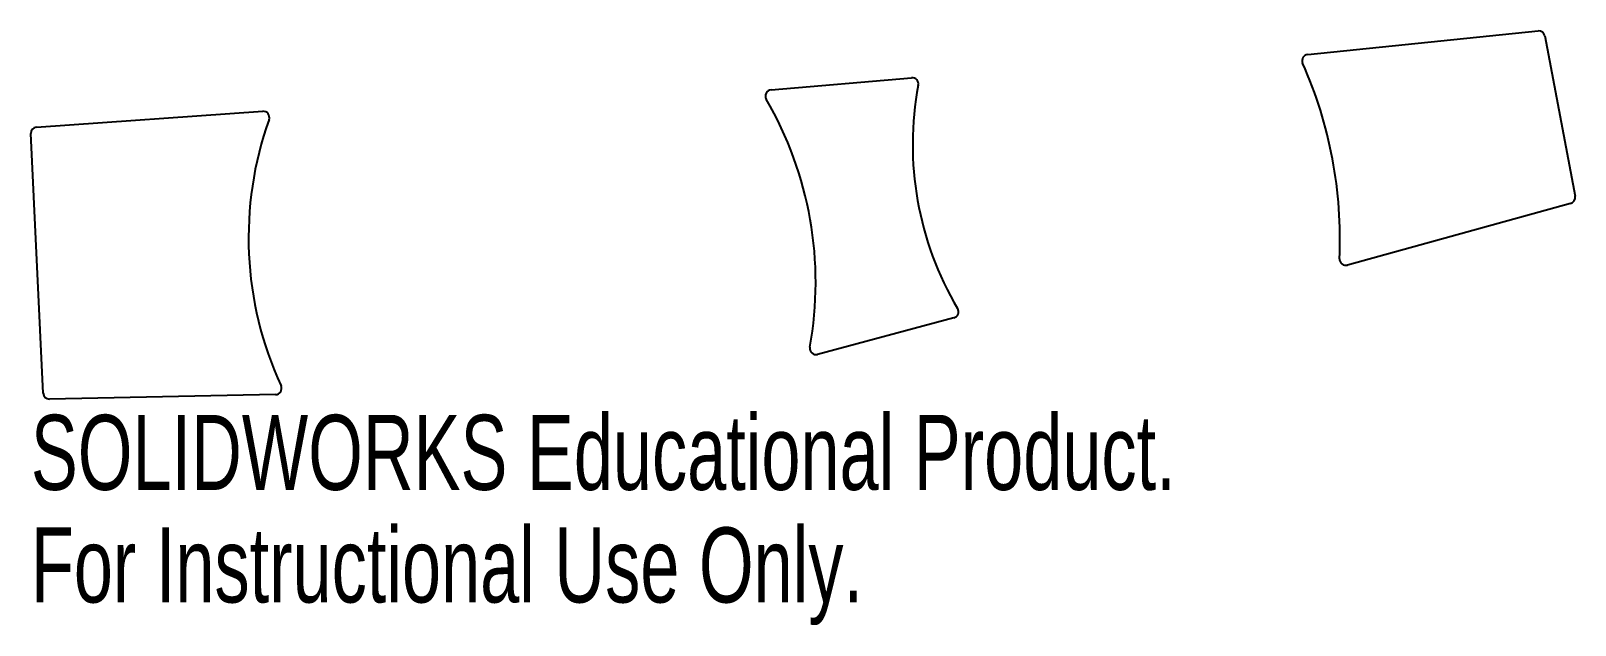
# Model space of a CAD drawing. Header units: millimetres. Extents: x -23 to 76.4, y -59.7 to -21.4.
import ezdxf

# ---------------------------------------------------------------- set-up
doc = ezdxf.new("R2010")
doc.units = ezdxf.units.MM
doc.styles.add('SLDTEXTSTYLE0', font='TXT', dxfattribs={"width": 0.7})

msp = doc.modelspace()

# ---------------------------------------------------------------- linework, layer by layer
at = {"color": 7, "linetype": 'Continuous', "lineweight": 25}
for p, q in [((59.226, -22.939), (74.054, -21.417)), ((74.488, -21.741), (76.432, -32.068)), ((24.683, -25.217), (33.733, -24.437)), ((-22.584, -27.617), (-8.034, -26.597)), ((-22.156, -44.744), (-22.956, -28.035)), ((76.146, -32.527), (61.779, -36.499)), ((36.456, -39.896), (27.683, -42.252)), ((-7.209, -44.842), (-21.749, -45.125))]:
    msp.add_line(p, q, dxfattribs=at)
for centre, radius, start, end in [((74.094, -21.815), 0.4, 10.66401, 95.85791), ((59.267, -23.337), 0.4, 95.85791, 203.91935), ((33.351, -34.831), 27.951, 357.40826, 23.91935), ((33.768, -24.835), 0.4, 349.29773, 94.92969), ((24.718, -25.616), 0.4, 94.92969, 210.20741), ((4.088, -37.626), 23.471, 349.76887, 30.20741), ((54.486, -28.751), 20.685, 169.29773, 210.6816), ((-8.006, -26.996), 0.4, 340.40744, 94.00775), ((-22.556, -28.016), 0.4, 94.00775, 182.73936), ((13.783, -34.752), 22.728, 160.40744, 204.77157), ((76.039, -32.142), 0.4, 285.45429, 10.66401), ((61.673, -36.113), 0.4, 177.40826, 285.45429), ((36.353, -39.51), 0.4, 285.03207, 30.6816), ((27.58, -41.866), 0.4, 169.76887, 285.03207), ((-7.217, -44.442), 0.4, 271.11526, 24.77157), ((-21.757, -44.725), 0.4, 182.73936, 271.11526)]:
    msp.add_arc(centre, radius, start, end, dxfattribs=at)

# ---------------------------------------------------------------- texts
at = {"color": 7, "linetype": 'Continuous', "char_height": 4.83362, "attachment_point": 1, "style": 'SLDTEXTSTYLE0'}
for s, insert in [('SOLIDWORKS Educational Product.', (-22.956, -46.145)), ('For Instructional Use Only.', (-22.956, -53.395))]:
    msp.add_mtext(s, dxfattribs=dict(at, insert=insert))

doc.saveas('drawing.dxf')
